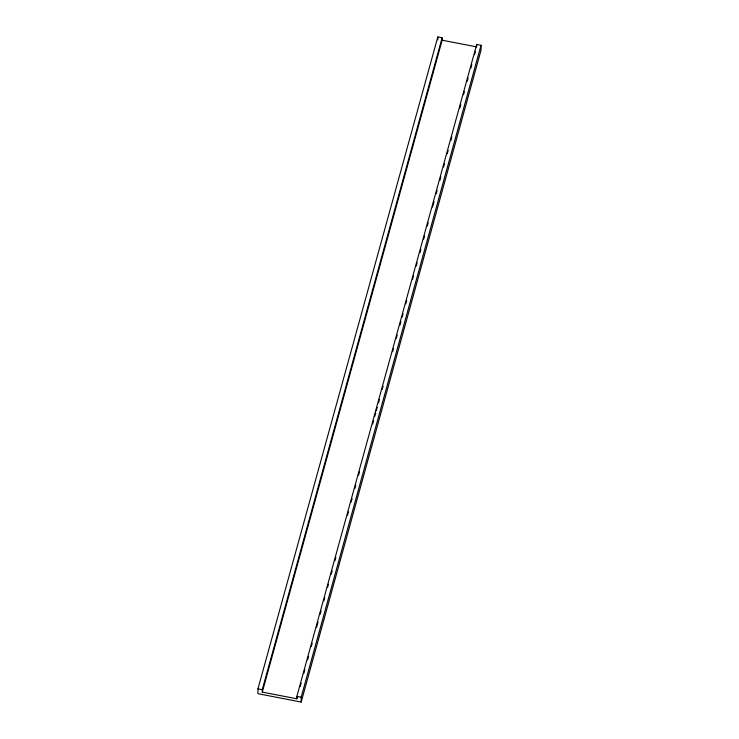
<?xml version="1.0" encoding="UTF-8"?>
<svg xmlns="http://www.w3.org/2000/svg" width="739" height="739" viewBox="0 0 739 739"><rect width="100%" height="100%" fill="white"/><g stroke="black" fill="none" stroke-linecap="round" stroke-linejoin="round"><path stroke-width="1.11" d="M296.856 698.789L296.856 696.369L476.72 44.46L481.043 45.301L481.052 50.141L301.189 702.05L257.957 693.699L257.948 688.859L437.811 36.95L442.134 37.781L442.144 40.211L262.28 692.11L296.856 698.789L297.475 696.563M262.28 692.11L262.271 689.69L442.134 37.781M300.237 686.559L301.152 683.215M303.914 673.201L304.837 669.867M307.6 659.853L308.523 656.518M311.285 646.505L312.209 643.17M316.504 627.596L318.038 622.035M320.181 614.248L321.105 610.904M323.867 600.899L324.791 597.555M327.553 587.542L328.476 584.207M331.238 574.194L332.153 570.859M334.915 560.846L335.839 557.511M347.506 515.231L348.42 511.896M351.182 501.883L352.106 498.548M354.868 488.534L355.792 485.2M358.554 475.186L359.477 471.851M372.668 424.01L373.592 420.676M374.821 416.223L375.745 412.889M376.354 410.662L377.278 407.328M378.507 402.875L379.421 399.54M382.183 389.527L383.107 386.192M392.621 351.699L393.545 348.365M396.307 338.351L397.231 335.016M399.993 325.003L400.907 321.668M402.136 317.216L403.06 313.881M405.822 303.868L406.746 300.533M412.574 279.388L413.498 276.053M416.26 266.04L417.175 262.705M419.937 252.692L420.861 249.357M423.623 239.344L424.546 236.009M427.308 225.995L428.223 222.661M432.527 207.086L434.061 201.516M436.204 193.729L437.128 190.394M439.89 180.381L440.813 177.046M443.576 167.032L444.499 163.698M447.261 153.684L448.176 150.35M450.938 140.336L451.862 136.992M459.843 108.07L460.767 104.735M463.529 94.721L464.443 91.387M467.205 81.373L468.129 78.038M470.891 68.025L471.815 64.69M474.577 54.677L475.5 51.333M301.189 702.05L301.179 697.2L481.043 45.301M442.144 40.211L476.72 46.89M257.948 688.859L262.271 689.69M296.856 696.369L301.179 697.2M476.72 44.46L476.72 46.077M437.811 36.95L437.821 39.86"/></g></svg>
